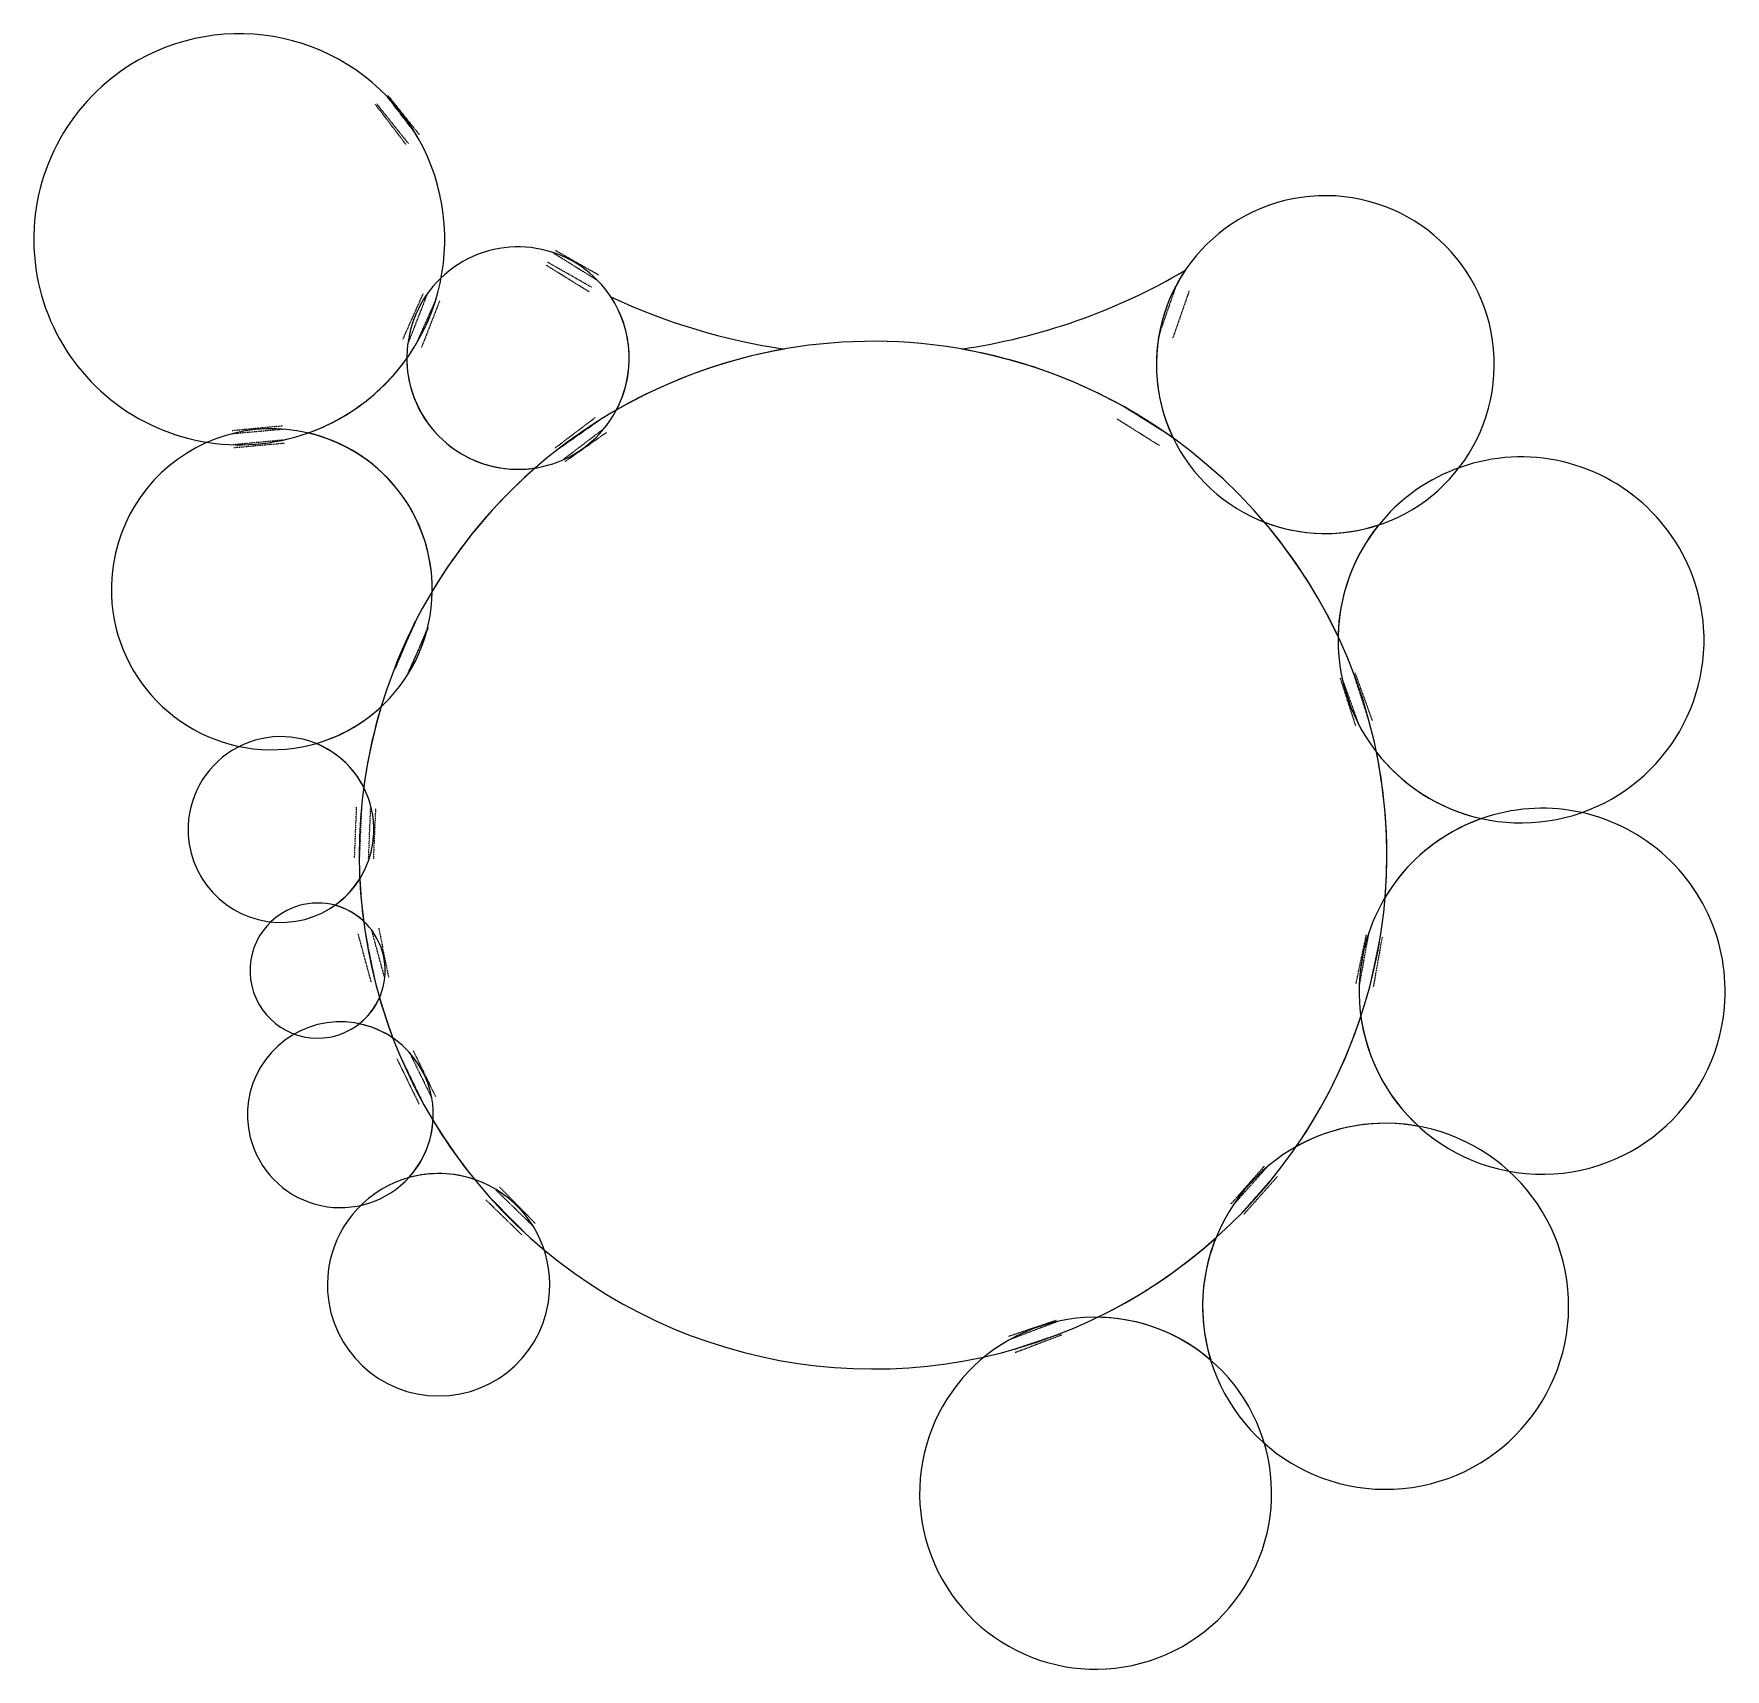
# Model space of a CAD drawing. Header units: inches. Extents: x -590 to 611, y -977 to 184.
import ezdxf

# ---------------------------------------------------------------- set-up
doc = ezdxf.new("R2010")
doc.units = ezdxf.units.IN
doc.header["$MEASUREMENT"] = 0
doc.linetypes.add('Overhead', pattern=[0.15625, 0.09375, -0.0625])
doc.layers.add('A-GENM', color=13, linetype='Continuous', lineweight=9)
doc.layers.add('A-ROOF', color=132, linetype='Continuous', lineweight=13)

# ---------------------------------------------------------------- blocks, each defined once
blk = doc.blocks.new('Opening-Cased - 36_ x 84_-254266-Roof Framing')
at = {"layer": 'A-GENM', "linetype": 'Overhead'}
for p, q in [((-18.3, 5), (17.7, 5)), ((-18.3, -5), (17.7, -5))]:
    blk.add_line(p, q, dxfattribs=at)

msp = doc.modelspace()

# ---------------------------------------------------------------- linework, layer by layer
at = {"layer": 'A-ROOF'}
for centre, radius, start, end in [((-444.3, 38.5), 146, 308.2174, 128.2174), ((-444.3, 38.5), 146, 308.2174, 128.2174), ((-444.3, 38.5), 146, 128.2174, 308.2174), ((-444.3, 38.5), 146, 128.2174, 308.2174), ((327.2, -50.5), 120, 2.3346, 182.3346), ((327.2, -50.5), 120, 2.3346, 182.3346), ((-246.3, -45.9), 79, 35.5362, 215.5362), ((-246.3, -45.9), 79, 35.5362, 215.5362), ((5.9, 393), 437, 278.2711, 300.4591), ((5.9, 393), 437, 278.2711, 300.4591), ((327.2, -50.5), 120, 146.1924, 182.3346), ((327.2, -50.5), 120, 146.1924, 182.3346), ((-246.3, -45.9), 79, 215.5362, 35.5362), ((-246.3, -45.9), 79, 215.5362, 35.5362), ((5.9, 393), 437, 244.7606, 261.7289), ((-246.3, -45.9), 79, 332.0277, 33.4553), ((5.9, 393), 437, 244.7606, 261.7289), ((-246.3, -45.9), 79, 332.0277, 33.4553), ((5.9, -399), 365, 0, 159.0009), ((5.9, -399), 365, 360, 159.0009), ((-444.3, 38.5), 146, 308.2174, 324.5541), ((-444.3, 38.5), 146, 308.2174, 324.5541), ((-246.3, -45.9), 79, 180.2335, 215.5362), ((-246.3, -45.9), 79, 180.2335, 215.5362), ((5.9, -399), 365, 99.9177, 119.9959), ((5.9, -399), 365, 99.9177, 119.9959), ((5.9, -399), 365, 54.2536, 80.0823), ((5.9, -399), 365, 54.2536, 80.0823), ((327.2, -50.5), 120, 182.3346, 2.3346), ((327.2, -50.5), 120, 182.3346, 2.3346), ((327.2, -50.5), 120, 182.3346, 205.84), ((327.2, -50.5), 120, 182.3346, 205.84), ((-444.3, 38.5), 146, 289.6048, 308.2174), ((-444.3, 38.5), 146, 289.6048, 308.2174), ((-421.2, -210.1), 114, 2.1346, 182.1346), ((-421.2, -210.1), 114, 2.1346, 182.1346), ((-246.3, -45.9), 79, 215.5362, 279.0447), ((-246.3, -45.9), 79, 215.5362, 279.0447), ((-421.2, -210.1), 114, 2.1346, 76.8588), ((-421.2, -210.1), 114, 2.1346, 76.8588), ((466.2, -246.1), 130, 3.8942, 198.3815), ((466.2, -246.1), 130, 3.8942, 198.3815), ((5.9, -399), 365, 131.0765, 149.0799), ((5.9, -399), 365, 131.0765, 149.0799), ((327.2, -50.5), 120, 248.8292, 288.435), ((5.9, -399), 365, 25.1944, 40.4157), ((327.2, -50.5), 120, 248.8292, 288.435), ((5.9, -399), 365, 25.1944, 40.4157), ((466.2, -246.1), 130, 141.0304, 178.9263), ((466.2, -246.1), 130, 141.0304, 178.9263), ((-421.2, -210.1), 114, 182.1346, 2.1346), ((-421.2, -210.1), 114, 182.1346, 2.1346), ((-421.2, -210.1), 114, 359.2903, 2.1346), ((-421.2, -210.1), 114, 359.2903, 2.1346), ((466.2, -246.1), 130, 198.3815, 3.8942), ((466.2, -246.1), 130, 198.3815, 3.8942), ((5.9, -399), 365, 159.0009, 360), ((5.9, -399), 365, 159.0009, 360), ((-421.2, -210.1), 114, 286.0013, 312.9789), ((-421.2, -210.1), 114, 286.0013, 312.9789), ((5.9, -399), 365, 163.1894, 172.4069), ((5.9, -399), 365, 163.1894, 172.4069), ((-414.7, -380.8), 66, 357.5138, 177.5138), ((-414.7, -380.8), 66, 357.5138, 177.5138), ((-414.7, -380.8), 66, 27.0042, 67.8261), ((-414.7, -380.8), 66, 27.0042, 67.8261), ((466.2, -246.1), 130, 217.8366, 257.5406), ((5.9, -399), 365, 360, 11.5686), ((466.2, -246.1), 130, 217.8366, 257.5406), ((5.9, -399), 365, 0, 11.5686), ((481.2, -495.7), 130, 354.9317, 174.9317), ((481.2, -495.7), 130, 354.9317, 174.9317), ((-414.7, -380.8), 66, 177.5138, 357.5138), ((-414.7, -380.8), 66, 177.5138, 357.5138), ((481.2, -495.7), 130, 109.3452, 149.0492), ((481.2, -495.7), 130, 109.3452, 149.0492), ((5.9, -399), 365, 355.3172, 0), ((5.9, -399), 365, 355.3172, 0), ((-414.7, -380.8), 66, 305.3504, 328.0234), ((-414.7, -380.8), 66, 305.3504, 328.0234), ((5.9, -399), 365, 182.6207, 187.365), ((5.9, -399), 365, 182.6207, 187.365), ((-388.7, -481), 48, 105.8944, 280.4293), ((-388.7, -481), 48, 105.8944, 280.4293), ((-388.7, -481), 48, 280.4293, 105.8944), ((-388.7, -481), 48, 280.4293, 105.8944), ((-388.7, -481), 48, 47.1727, 75.2747), ((-388.7, -481), 48, 47.1727, 75.2747), ((481.2, -495.7), 130, 174.9317, 354.9317), ((481.2, -495.7), 130, 174.9317, 354.9317), ((-388.7, -481), 48, 308.1304, 336.3027), ((-388.7, -481), 48, 308.1304, 336.3027), ((5.9, -399), 365, 196.1105, 200.8545), ((5.9, -399), 365, 196.1105, 200.8545), ((5.9, -399), 365, 325.4518, 341.6914), ((5.9, -399), 365, 325.4518, 341.6914), ((481.2, -495.7), 130, 187.9595, 227.5922), ((481.2, -495.7), 130, 187.9595, 227.5922), ((-372.5, -583.4), 66, 14.1632, 194.1632), ((-372.5, -583.4), 66, 14.1632, 194.1632), ((-372.5, -583.4), 66, 55.5563, 78.2535), ((-372.5, -583.4), 66, 55.5563, 78.2535), ((-372.5, -583.4), 66, 194.1632, 14.1632), ((-372.5, -583.4), 66, 194.1632, 14.1632), ((-372.5, -583.4), 66, 342.2943, 356.395), ((-372.5, -583.4), 66, 342.2943, 356.395), ((5.9, -399), 365, 211.0969, 219.1346), ((5.9, -399), 365, 211.0969, 219.1346), ((370, -719.5), 130, 8.3055, 188.3055), ((370, -719.5), 130, 8.3055, 188.3055), ((370, -719.5), 130, 79.5511, 119.1838), ((370, -719.5), 130, 79.5511, 119.1838), ((-372.5, -583.4), 66, 317.4031, 342.2943), ((-372.5, -583.4), 66, 317.4031, 342.2943), ((-302.7, -704.2), 79, 356.5905, 183.4095), ((-302.7, -704.2), 79, 356.5905, 183.4095), ((-302.7, -704.2), 79, 71.1663, 105.575), ((-302.7, -704.2), 79, 71.1663, 105.575), ((5.9, -399), 365, 295.934, 311.826), ((5.9, -399), 365, 295.934, 311.826), ((370, -719.5), 130, 158.0941, 188.3055), ((370, -719.5), 130, 158.0941, 188.3055), ((370, -719.5), 130, 188.3055, 8.3055), ((370, -719.5), 130, 188.3055, 8.3055), ((-302.7, -704.2), 79, 183.4095, 356.5905), ((-302.7, -704.2), 79, 183.4095, 356.5905), ((164, -852.3), 125, 23.6554, 203.6554), ((164, -852.3), 125, 23.6554, 203.6554), ((164, -852.3), 125, 49.1887, 89.2747), ((164, -852.3), 125, 49.1887, 89.2747), ((370, -719.5), 130, 188.3055, 197.0591), ((370, -719.5), 130, 188.3055, 197.0591), ((164, -852.3), 125, 203.6554, 23.6554), ((164, -852.3), 125, 203.6554, 23.6554)]:
    msp.add_arc(centre, radius, start, end, dxfattribs=at)

# ---------------------------------------------------------------- block references
at = {"layer": 'A-GENM'}
for p, rotation in [((-332.9, 123.2), 307.4011676644768), ((-331.6, 123.9), 128.6065786661566), ((-208.8, 15.1), 148.1913560577199), ((-207.3, 17.7), 150.4330354455386), ((-316.6, -18.7), 246.0022377348383), ((219.8, -13.5), 250.833014313194), ((-313.2, -20.2), 248.7222609313758), ((196.6, -94.2), 147.9230533814856), ((-431.3, -100.8), 185.4623574242899), ((-203.1, -103.3), 217.236341062878), ((-201.4, -105.3), 215.1543806605713), ((-431, -103.1), 185.0784789083827), ((-322.1, -251.9), 245.7855425179723), ((-322.1, -252), 247.2395976951235), ((348, -288.4), 107.8774129215224), ((349.7, -287.8), 109.8467117516901), ((-356.7, -382.8), 87.67432410016704), ((-353.3, -383.7), 267.5023302610895), ((-350.5, -471), 285.2169785208252), ((-346.6, -469.7), 281.2786240268343), ((357.7, -473.4), 78.02117128995936), ((359.4, -474.3), 259.8949754037817), ((-319.8, -558), 296.0775841714662), ((-317.2, -556.7), 295.9585816980867), ((275.9, -636.5), 48.62498416600676), ((277.3, -637.6), 228.3607572402967), ((-253, -652.6), 135.8419177412063), ((-250.1, -651.4), 314.5368887219477), ((121, -739.7), 18.6208804375476), ((121.6, -741.5), 200.791967145849)]:
    msp.add_blockref('Opening-Cased - 36_ x 84_-254266-Roof Framing', p, dxfattribs=dict(at, rotation=rotation))

doc.saveas('drawing.dxf')
